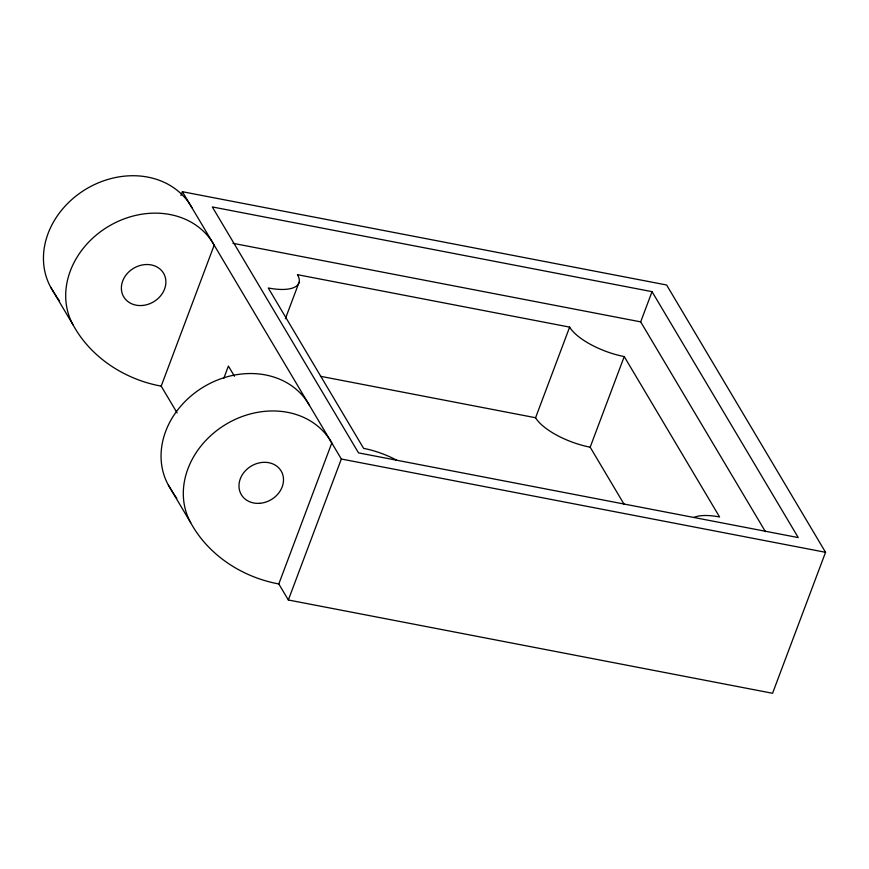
<?xml version="1.0" encoding="UTF-8"?>
<svg xmlns="http://www.w3.org/2000/svg" width="869" height="869" viewBox="0 0 869 869"><rect width="100%" height="100%" fill="white"/><g stroke="black" fill="none" stroke-linecap="round" stroke-linejoin="round"><path stroke-width="1.3" d="M180.969 195.514L182.403 191.712L666.621 284.999L825.55 552.304L772.563 693.277L288.345 599.99L278.808 583.957C242.56 577.309 208.484 555.432 190.68 522.693L168.434 485.271A81.045 68.358 -30.7 0 1 205.899 385.586A81.045 68.358 -30.7 0 1 309.549 405.562M161.2 386.14L214.187 245.167A81.045 68.358 -30.7 0 0 110.537 225.201A81.045 68.358 -30.7 0 0 73.072 324.887C90.876 357.626 124.951 379.503 161.2 386.14L177.091 412.873M223.789 378.373L228.406 366.066L234.478 376.266M285.38 318.738L299.099 282.24M278.808 583.957L331.795 442.984A81.045 68.358 -30.7 0 0 228.145 423.018A81.045 68.358 -30.7 0 0 190.68 522.693M288.345 599.99L341.332 459.017L182.403 191.712M320.455 376.288L535.576 417.739L569.64 327.113A46.307 17.119 20.6 0 0 624.235 356.562L719.586 516.979A46.307 17.119 20.6 0 0 693.69 517.533M624.029 504.139L590.17 447.187L624.235 356.562M765.415 531.654L640.681 321.867L652.043 291.658L212.308 206.941L358.517 452.868L798.253 537.585L652.043 291.658M232.935 243.309L640.681 321.867M569.64 327.113L297.426 274.669A46.307 17.119 20.6 0 1 268.26 287.987L363.611 448.371A46.307 17.119 20.6 0 1 396.948 460.342M341.332 459.017L825.55 552.304M59.581 300.967L59.049 300.25M176.831 498.306L176.298 497.589M58.69 299.772L57.126 297.589M175.94 497.101L174.397 494.906M56.963 297.339L50.826 287.465A81.045 68.358 -30.7 0 1 88.29 187.78A81.045 68.358 -30.7 0 1 191.94 207.745M174.224 494.657L168.434 485.271M50.826 287.465L73.072 324.887M590.17 447.187A46.307 17.119 20.6 0 1 535.576 417.739M259.733 503.314A23.159 19.531 -30.7 0 0 281.23 471.15A23.159 19.531 -30.7 0 0 242.755 474.05A23.159 19.531 -30.7 0 0 259.733 503.314M142.19 305.497A23.159 19.531 -30.7 0 0 163.589 273.3A23.159 19.531 -30.7 0 0 125.114 276.299A23.159 19.531 -30.7 0 0 142.19 305.497"/></g></svg>
